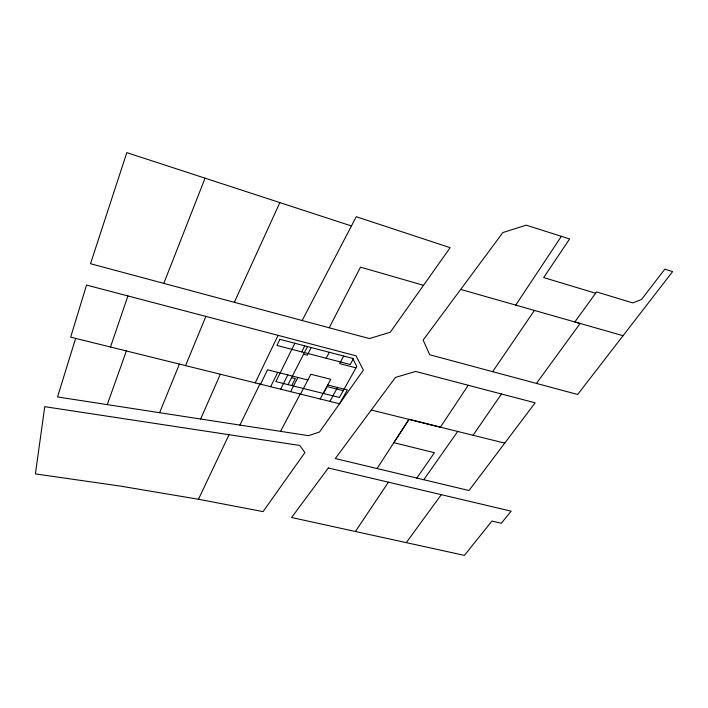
<?xml version="1.0" encoding="UTF-8"?>
<svg xmlns="http://www.w3.org/2000/svg" width="708" height="708" viewBox="0 0 708 708"><rect width="100%" height="100%" fill="white"/><g stroke="black" fill="none" stroke-linecap="round" stroke-linejoin="round"><path stroke-width="1.06" d="M75.641 338.371L57.525 396.949L308.476 435.659L319.494 432.013L363.39 370.151L356.027 355.814L86.526 285.076L70.676 337.15L339.557 403.772L347.327 389.949L327.716 384.993M110.492 347.009L127.918 295.944M107.253 404.622L126.378 350.938M163.796 283.377L205.063 178.168M159.601 412.693L179.416 364.071M185.576 365.594L205.869 316.405M200.638 419.021L220.338 374.213M234.33 302.307L279.864 202.594M198.47 499.255L263.075 511.61L304.927 452.571L299.767 445.456L44.754 406.675L35.4 473.9L120.272 486.086L198.47 499.255L229.038 434.703M255.225 382.86L278.067 335.362M260.597 384.187L267.536 369.797L307.883 379.984M239.915 425.083L259.916 384.01M270.66 386.683L277.713 372.364M294.864 343.23L275.872 381.603L339.424 397.48L356.805 366.399L352.646 358.363M280.669 389.17L287.829 374.921M301.714 351.894L304.759 345.849M288.023 384.639L307.493 346.539M291.767 385.577L295.333 378.603L291.59 377.656M311.21 347.513L307.281 355.204L303.555 354.239M290.616 391.639L297.882 377.461M329.202 327.777L360.505 267.137L423.508 285.315L450.164 247.685L356.257 216.719L302.166 320.52M300.511 394.091L310.883 374.249L330.795 379.311L320.14 398.958M280.545 431.349L300.219 394.002M326.14 358.239L329.291 352.274M323.406 393.48L327.131 386.612L343.23 390.666M343.734 356.027L339.628 363.593L356 367.841M329.875 401.374L337.548 387.48M377.045 468.528L408.994 419.375L440.411 427.181L468.218 385.258M408.994 419.375L393.834 442.677L434.438 452.713L416.835 478.05M515.743 305.113L561.373 236.313L569.621 238.941L543.682 277.571L595.64 293.236M355.434 531.46L388.426 482.183M492.662 371.665L534.416 310.431M473.059 435.278L501.476 393.993L535.142 402.825L468.997 490.538L335.309 458.545L395.453 377.417L415.631 371.452L501.476 393.993M423.791 479.714L457.704 431.464M423.508 285.315L390.25 332.247L369.426 338.574L90.518 263.712L126.821 152.618L351.442 225.967M536.443 383.435L580.117 323.468L574.852 321.963L596.587 291.917L632.74 302.909L641.492 299.511L664.856 269.137L672.6 271.598L577.648 394.489L429.721 354.77L423.145 340.07L502.866 232.56L526.177 225.162L561.373 236.313M406.295 542.629L441.305 494.671M371.284 410.021L504.751 443.137M460.704 289.422L623.067 335.698M279.881 339.336L276.943 345.451L350.239 364.505L353.496 358.62L279.881 339.336M328.308 467.988L291.59 517.513L464.43 555.382L491.918 521.061L501.291 523.239L511.149 511.167L328.308 467.988"/></g></svg>
